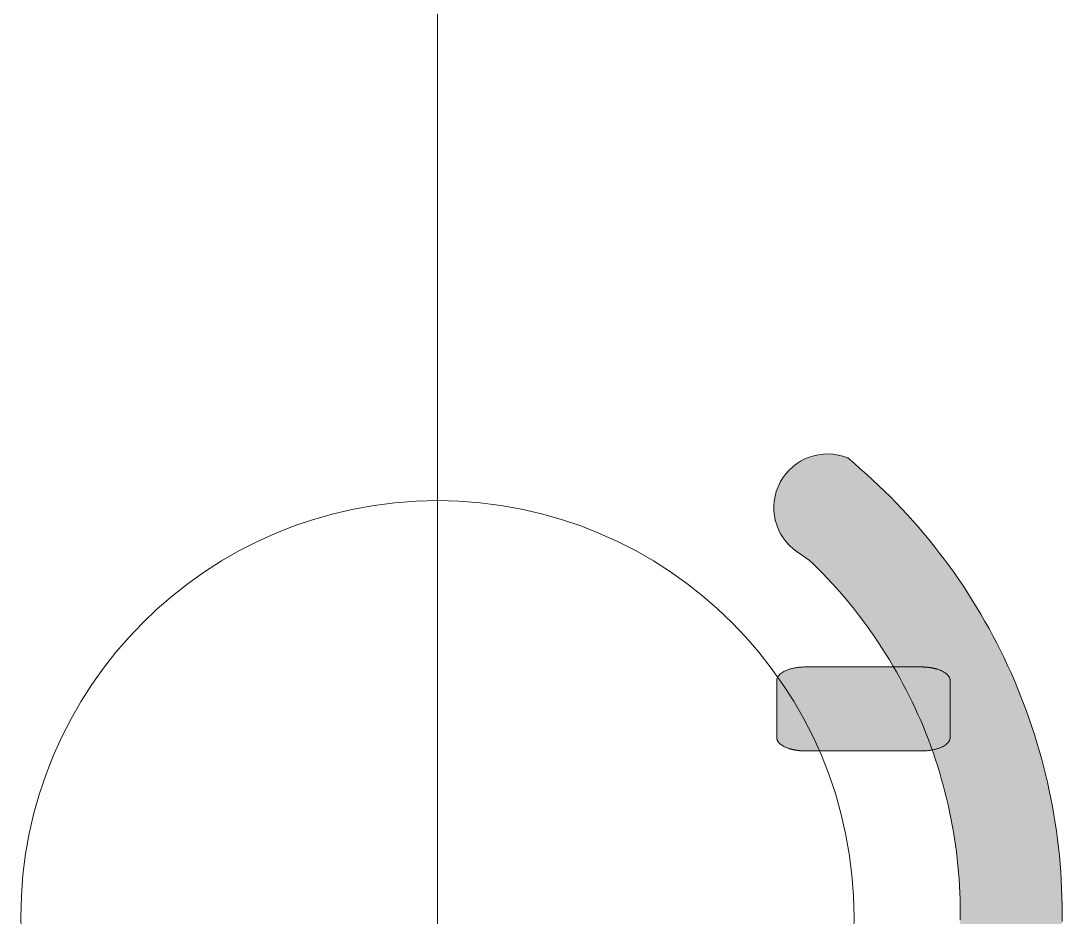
# Model space of a CAD drawing. Header units: metres. Extents: x 512 to 829, y -209 to 245.
# Drawn here: x 726.929 to 727.44, y -78.674 to -78.235 of the extents above; entities that cross this region are included whole.
import ezdxf

# ---------------------------------------------------------------- set-up
doc = ezdxf.new("R2010")
doc.units = ezdxf.units.M
doc.header["$LTSCALE"] = 0.508
doc.layers.add('None', color=7, linetype='Continuous', lineweight=5)

msp = doc.modelspace()

# ---------------------------------------------------------------- hatches: boundary and pattern name
at = {"layer": 'None', "linetype": 'Continuous', "lineweight": 0}
h = msp.add_hatch(color=253, dxfattribs=at)
edge = h.paths.add_edge_path()
edge.add_arc((727.3245898182173, -78.47331993848252), 0.0263100125701542, 151.7176080550718, 235.6582726372454, ccw=False)
edge.add_arc((727.3245866397265, -78.47332192253191), 0.02630815379662728, 67.76075311907022, 151.710522949969, ccw=False)
edge.add_line((727.3345436158066, -78.44897079147972), (727.3376486158066, -78.45157179147974))
edge.add_line((727.3376486158066, -78.45157179147964), (727.3407176158066, -78.45421579147964))
edge.add_line((727.3407176158066, -78.45421579147967), (727.3437466158066, -78.45690079147967))
edge.add_line((727.3437466158067, -78.45690079147971), (727.3467326158067, -78.4596227914797))
edge.add_line((727.3467326158067, -78.45962279147966), (727.3496896158067, -78.46239279147966))
edge.add_line((727.3496896158067, -78.46239279147972), (727.3526066158067, -78.46520579147972))
edge.add_line((727.3526066158066, -78.46520579147966), (727.3554786158066, -78.46805279147966))
edge.add_line((727.3554786158066, -78.46805279147964), (727.3583156158066, -78.47094479147962))
edge.add_line((727.3583156158066, -78.47094479147972), (727.3611086158066, -78.47387379147972))
edge.add_line((727.3611086158066, -78.47387379147972), (727.3638566158066, -78.47683579147971))
edge.add_line((727.3638566158066, -78.47683579147963), (727.3665706158066, -78.47984479147962))
edge.add_line((727.3665706158067, -78.47984479147965), (727.3692426158067, -78.48289279147966))
edge.add_line((727.3692426158067, -78.48289279147969), (727.3718656158067, -78.48596879147968))
edge.add_line((727.3718656158067, -78.48596879147965), (727.3744476158066, -78.48908579147965))
edge.add_line((727.3744476158067, -78.48908579147962), (727.3769886158067, -78.49224079147962))
edge.add_line((727.3769886158067, -78.49224079147973), (727.3794856158066, -78.49543279147973))
edge.add_line((727.3794856158066, -78.49543279147963), (727.3819306158066, -78.49864979147964))
edge.add_line((727.3819306158067, -78.49864979147969), (727.3843366158067, -78.50190679147968))
edge.add_line((727.3843366158067, -78.50190679147966), (727.3866976158066, -78.50520079147967))
edge.add_line((727.3866976158067, -78.50520079147964), (727.3890126158067, -78.50852579147963))
edge.add_line((727.3890126158067, -78.50852579147966), (727.3912776158066, -78.51188179147965))
edge.add_line((727.3912776158066, -78.51188179147971), (727.3934946158066, -78.51526479147971))
edge.add_line((727.3934946158066, -78.5152647914797), (727.3956656158066, -78.5186807914797))
edge.add_line((727.3956656158067, -78.51868079147971), (727.3977866158067, -78.5221217914797))
edge.add_line((727.3977866158067, -78.52212179147966), (727.3998656158067, -78.52560479147968))
edge.add_line((727.3998656158067, -78.52560479147962), (727.4018896158067, -78.52910679147962))
edge.add_line((727.4018896158067, -78.52910679147965), (727.4038686158067, -78.53264079147965))
edge.add_line((727.4038686158067, -78.53264079147971), (727.4057976158067, -78.53620679147971))
edge.add_line((727.4057976158067, -78.53620679147969), (727.4076716158067, -78.53978679147968))
edge.add_line((727.4076716158066, -78.53978679147963), (727.4094966158067, -78.54339479147961))
edge.add_line((727.4094966158067, -78.54339479147973), (727.4112756158066, -78.54703679147974))
edge.add_line((727.4112756158066, -78.54703679147963), (727.4130016158066, -78.55070179147961))
edge.add_line((727.4130016158067, -78.5507017914797), (727.4146756158067, -78.5543857914797))
edge.add_line((727.4146756158067, -78.55438579147972), (727.4162956158067, -78.55809179147971))
edge.add_line((727.4162956158067, -78.55809179147968), (727.4178656158067, -78.56181979147968))
edge.add_line((727.4178656158067, -78.5618197914797), (727.4193876158067, -78.5655817914797))
edge.add_line((727.4193876158067, -78.56558179147964), (727.4208526158067, -78.56935679147963))
edge.add_line((727.4208526158067, -78.56935679147966), (727.4222636158066, -78.57314579147967))
edge.add_line((727.4222636158066, -78.57314579147965), (727.4236246158066, -78.57696279147964))
edge.add_line((727.4236246158067, -78.57696279147967), (727.4249316158067, -78.58079679147967))
edge.add_line((727.4249316158067, -78.58079679147966), (727.4261806158067, -78.58463979147967))
edge.add_line((727.4261806158066, -78.58463979147973), (727.4273816158067, -78.58851079147973))
edge.add_line((727.4273816158067, -78.58851079147973), (727.4285246158066, -78.59239479147973))
edge.add_line((727.4285246158066, -78.5923947914797), (727.4296146158066, -78.5962907914797))
edge.add_line((727.4296146158067, -78.59629079147965), (727.4306506158067, -78.60020979147964))
edge.add_line((727.4306506158067, -78.60020979147964), (727.4316296158067, -78.60413079147965))
edge.add_line((727.4316296158066, -78.60413079147963), (727.4325546158067, -78.60806979147964))
edge.add_line((727.4325546158067, -78.60806979147969), (727.4334266158066, -78.6120287914797))
edge.add_line((727.4334266158066, -78.6120287914797), (727.4342396158066, -78.61598779147971))
edge.add_line((727.4342396158066, -78.61598779147971), (727.4349996158066, -78.6199637914797))
edge.add_line((727.4349996158066, -78.61996379147968), (727.4357046158067, -78.62395779147968))
edge.add_line((727.4357046158067, -78.62395779147971), (727.4363516158066, -78.62794979147971))
edge.add_line((727.4363516158066, -78.62794979147964), (727.4369446158066, -78.63195679147964))
edge.add_line((727.4369446158066, -78.63195679147964), (727.4374796158066, -78.63596679147965))
edge.add_line((727.4374796158066, -78.63596679147963), (727.4379606158067, -78.63999079147962))
edge.add_line((727.4379606158067, -78.6399907914797), (727.4383836158066, -78.6440197914797))
edge.add_line((727.4383836158066, -78.64401979147965), (727.4387516158066, -78.64804879147965))
edge.add_line((727.4387516158067, -78.64804879147971), (727.4390616158067, -78.65208179147972))
edge.add_line((727.4390616158066, -78.65208179147965), (727.4393166158067, -78.65612679147964))
edge.add_line((727.4393166158067, -78.65612679147966), (727.4395136158066, -78.66017379147968))
edge.add_line((727.4395136158066, -78.66017379147968), (727.4396546158066, -78.66420779147968))
edge.add_line((727.4396546158067, -78.66420779147973), (727.4397406158067, -78.66825779147973))
edge.add_line((727.4397406158067, -78.66825779147973), (727.4397686158068, -78.67230879147972))
edge.add_line((727.4397686158067, -78.67230879147962), (727.4397406158066, -78.67635979147963))
edge.add_line((727.4397406158067, -78.67635979147963), (727.4396546158067, -78.68040879147964))
edge.add_line((727.4396546158067, -78.68040879147964), (727.4395136158067, -78.68444379147964))
edge.add_line((727.4395136158066, -78.68444379147968), (727.4393166158067, -78.68849079147967))
edge.add_line((727.4393166158067, -78.6884907914797), (727.4390616158066, -78.69253379147969))
edge.add_line((727.4390616158066, -78.69253379147972), (727.4387516158066, -78.69656879147972))
edge.add_line((727.4387516158067, -78.69656879147965), (727.4383836158067, -78.70059779147965))
edge.add_line((727.4383836158066, -78.70059779147971), (727.4379606158067, -78.7046237914797))
edge.add_line((727.4379606158067, -78.70462379147966), (727.4374806158066, -78.70864979147967))
edge.add_line((727.4374806158066, -78.70864979147973), (727.4369436158066, -78.71266379147973))
edge.add_line((727.4369436158066, -78.71266379147971), (727.4363526158066, -78.71665879147972))
edge.add_line((727.4363526158066, -78.71665879147963), (727.4357056158067, -78.72065579147963))
edge.add_line((727.4357056158067, -78.72065579147966), (727.4349996158066, -78.72465279147966))
edge.add_line((727.4349996158066, -78.72465279147968), (727.4342396158066, -78.72862979147968))
edge.add_line((727.4342396158066, -78.72862979147965), (727.4334256158066, -78.73258979147965))
edge.add_line((727.4334256158066, -78.73258979147965), (727.4325566158067, -78.73653879147965))
edge.add_line((727.4325566158067, -78.73653879147969), (727.4316306158066, -78.7404867914797))
edge.add_line((727.4316306158066, -78.74048679147973), (727.4306486158066, -78.74441579147971))
edge.add_line((727.4306486158067, -78.7444157914797), (727.4296146158067, -78.7483257914797))
edge.add_line((727.4296146158067, -78.74832579147972), (727.4285246158067, -78.75222179147971))
edge.add_line((727.4285246158066, -78.75222179147966), (727.4273816158067, -78.75610579147965))
edge.add_line((727.4273816158067, -78.75610579147963), (727.4261806158066, -78.75997679147963))
edge.add_line((727.4261806158066, -78.75997679147963), (727.4249316158066, -78.76381979147962))
edge.add_line((727.4249316158067, -78.7638197914797), (727.4236246158067, -78.7676537914797))
edge.add_line((727.4236246158067, -78.76765379147969), (727.4222656158067, -78.7714667914797))
edge.add_line((727.4222656158066, -78.77146679147972), (727.4208536158067, -78.77525979147971))
edge.add_line((727.4208536158067, -78.7752597914797), (727.4193856158066, -78.7790397914797))
edge.add_line((727.4193856158066, -78.7790397914797), (727.4178686158066, -78.78278879147972))
edge.add_line((727.4178686158067, -78.78278879147967), (727.4163006158067, -78.78651479147968))
edge.add_line((727.4163006158067, -78.7865147914797), (727.4146776158067, -78.79022679147971))
edge.add_line((727.4146776158067, -78.79022679147965), (727.4130036158067, -78.79391079147966))
edge.add_line((727.4130036158067, -78.79391079147968), (727.4112776158067, -78.79757579147966))
edge.add_line((727.4112776158066, -78.79757579147963), (727.4094976158066, -78.80121879147963))
edge.add_line((727.4094976158067, -78.80121879147964), (727.4076756158067, -78.80482279147965))
edge.add_line((727.4076756158066, -78.80482279147964), (727.4057956158066, -78.80841479147963))
edge.add_line((727.4057956158067, -78.80841479147966), (727.4038636158067, -78.81198279147968))
edge.add_line((727.4038636158067, -78.81198279147964), (727.4018896158067, -78.81550879147963))
edge.add_line((727.4018896158067, -78.81550879147972), (727.3998686158067, -78.81900479147971))
edge.add_line((727.3998686158067, -78.81900479147964), (727.3977906158067, -78.82248779147963))
edge.add_line((727.3977906158067, -78.82248779147972), (727.3956666158067, -78.82593479147971))
edge.add_line((727.3956666158067, -78.82593479147965), (727.3934956158067, -78.82935079147967))
edge.add_line((727.3934956158066, -78.82935079147967), (727.3912756158066, -78.83273879147967))
edge.add_line((727.3912756158066, -78.83273879147964), (727.3890096158067, -78.83609379147966))
edge.add_line((727.3890096158067, -78.8360937914797), (727.3866986158067, -78.83941279147969))
edge.add_line((727.3866986158067, -78.83941279147973), (727.3843416158068, -78.84270179147974))
edge.add_line((727.3843416158066, -78.84270179147973), (727.3819366158067, -78.84595879147972))
edge.add_line((727.3819366158067, -78.84595879147969), (727.3794886158067, -78.84917979147968))
edge.add_line((727.3794886158066, -78.84917979147974), (727.3769886158066, -78.85237579147974))
edge.add_line((727.3769886158067, -78.85237579147963), (727.3744516158067, -78.85552479147964))
edge.add_line((727.3744516158067, -78.85552479147964), (727.3718726158068, -78.85863879147965))
edge.add_line((727.3718726158066, -78.85863879147973), (727.3692426158067, -78.86172379147973))
edge.add_line((727.3692426158067, -78.86172379147968), (727.3665746158067, -78.86476679147968))
edge.add_line((727.3665746158067, -78.86476679147972), (727.3638636158067, -78.86777179147971))
edge.add_line((727.3638636158066, -78.86777179147964), (727.3611106158066, -78.87073979147965))
edge.add_line((727.3611106158066, -78.87073979147965), (727.3583166158066, -78.87366979147964))
edge.add_line((727.3583166158066, -78.87366979147964), (727.3554796158066, -78.87656179147965))
edge.add_line((727.3554796158066, -78.87656179147973), (727.3526076158066, -78.87940879147973))
edge.add_line((727.3526076158066, -78.8794087914797), (727.3496906158066, -78.88222179147971))
edge.add_line((727.3496906158067, -78.88222179147965), (727.3467336158067, -78.88499179147965))
edge.add_line((727.3467336158067, -78.8849917914797), (727.3437516158067, -78.8877107914797))
edge.add_line((727.3437516158067, -78.88771079147966), (727.3407196158067, -78.89039879147967))
edge.add_line((727.3407196158066, -78.8903987914797), (727.3376476158066, -78.8930447914797))
edge.add_line((727.3376476158066, -78.89304479147972), (727.3345496158066, -78.89563979147972))
edge.add_arc((727.3245922515816, -78.87128974235281), 0.02630729926823622, -151.71219724950163, -67.75907881953901, ccw=False)
edge.add_arc((727.3245924662817, -78.87128982811043), 0.02630744768849761, 124.3367026231833, 208.2874166844871, ccw=False)
edge.add_line((727.3097536158067, -78.84956679147967), (727.3157246158067, -78.84618479147966))
edge.add_line((727.3157246158066, -78.84618479147969), (727.3150106158066, -78.84619679147968))
edge.add_line((727.3150106158066, -78.84619679147966), (727.3152436158066, -78.84597879147967))
edge.add_line((727.3152436158067, -78.84597879147964), (727.3176516158067, -78.84365679147965))
edge.add_line((727.3176516158067, -78.8436567914797), (727.3200306158067, -78.8412977914797))
edge.add_line((727.3200306158067, -78.84129779147975), (727.3223756158067, -78.83890779147976))
edge.add_line((727.3223756158067, -78.83890779147964), (727.3246876158066, -78.83648379147965))
edge.add_line((727.3246876158066, -78.83648379147974), (727.3269706158067, -78.83402279147973))
edge.add_line((727.3269706158067, -78.8340227914797), (727.3292126158067, -78.83153779147969))
edge.add_line((727.3292126158067, -78.83153779147972), (727.3314176158067, -78.82902179147973))
edge.add_line((727.3314176158067, -78.8290217914797), (727.3335916158067, -78.8264717914797))
edge.add_line((727.3335916158067, -78.82647179147966), (727.3357276158066, -78.82389279147966))
edge.add_line((727.3357276158067, -78.8238927914797), (727.3378276158068, -78.8212867914797))
edge.add_line((727.3378276158066, -78.82128679147968), (727.3398916158067, -78.81864779147966))
edge.add_line((727.3398916158067, -78.81864779147963), (727.3419196158067, -78.81597979147965))
edge.add_line((727.3419196158067, -78.81597979147966), (727.3439076158066, -78.81328779147965))
edge.add_line((727.3439076158066, -78.81328779147964), (727.3458596158066, -78.81056379147964))
edge.add_line((727.3458596158067, -78.8105637914797), (727.3477736158068, -78.8078137914797))
edge.add_line((727.3477736158067, -78.8078137914797), (727.3496456158067, -78.80504279147969))
edge.add_line((727.3496456158067, -78.80504279147965), (727.3514836158067, -78.80223779147966))
edge.add_line((727.3514836158066, -78.80223779147968), (727.3532816158066, -78.79940879147969))
edge.add_line((727.3532816158066, -78.79940879147966), (727.3550356158066, -78.79656279147967))
edge.add_line((727.3550356158066, -78.79656279147969), (727.3567536158066, -78.79368279147968))
edge.add_line((727.3567536158066, -78.79368279147968), (727.3584296158066, -78.79078279147969))
edge.add_line((727.3584296158067, -78.79078279147973), (727.3600636158067, -78.78786479147972))
edge.add_line((727.3600636158067, -78.7878647914797), (727.3616596158066, -78.7849167914797))
edge.add_line((727.3616596158067, -78.78491679147965), (727.3632126158068, -78.78194979147963))
edge.add_line((727.3632126158067, -78.78194979147963), (727.3647226158066, -78.77896379147963))
edge.add_line((727.3647226158066, -78.77896379147967), (727.3661956158066, -78.77594779147968))
edge.add_line((727.3661956158066, -78.77594779147967), (727.3676236158067, -78.77291579147966))
edge.add_line((727.3676236158067, -78.7729157914797), (727.3690086158067, -78.76986779147971))
edge.add_line((727.3690086158067, -78.76986779147967), (727.3703496158067, -78.76680179147968))
edge.add_line((727.3703496158066, -78.76680179147968), (727.3716486158066, -78.76371379147966))
edge.add_line((727.3716486158066, -78.76371379147963), (727.3729046158066, -78.76061079147965))
edge.add_line((727.3729046158066, -78.76061079147973), (727.3741176158067, -78.75748679147974))
edge.add_line((727.3741176158067, -78.75748679147966), (727.3752846158067, -78.75435079147967))
edge.add_line((727.3752846158067, -78.75435079147974), (727.3764106158067, -78.75119279147972))
edge.add_line((727.3764106158067, -78.75119279147964), (727.3774906158067, -78.74802479147965))
edge.add_line((727.3774906158067, -78.74802479147968), (727.3785256158067, -78.74484079147967))
edge.add_line((727.3785256158067, -78.74484079147965), (727.3795186158067, -78.74163879147966))
edge.add_line((727.3795186158067, -78.74163879147966), (727.3804636158067, -78.73842779147965))
edge.add_line((727.3804636158067, -78.7384277914797), (727.3813676158067, -78.73519779147969))
edge.add_line((727.3813676158067, -78.73519779147966), (727.3822236158067, -78.73196179147966))
edge.add_line((727.3822236158067, -78.73196179147965), (727.3830346158067, -78.72871579147964))
edge.add_line((727.3830346158067, -78.72871579147966), (727.3837986158067, -78.72545679147967))
edge.add_line((727.3837986158067, -78.7254567914797), (727.3845196158067, -78.7221827914797))
edge.add_line((727.3845196158067, -78.72218279147967), (727.3851936158067, -78.71890279147968))
edge.add_line((727.3851936158067, -78.71890279147965), (727.3858226158067, -78.71561179147966))
edge.add_line((727.3858226158067, -78.71561179147966), (727.3864056158067, -78.71231179147964))
edge.add_line((727.3864056158067, -78.71231179147969), (727.3869406158067, -78.70900479147971))
edge.add_line((727.3869406158067, -78.70900479147974), (727.3874316158067, -78.70568979147974))
edge.add_line((727.3874316158067, -78.7056897914797), (727.3878746158067, -78.7023747914797))
edge.add_line((727.3878746158067, -78.70237479147966), (727.3882706158067, -78.69905179147966))
edge.add_line((727.3882706158067, -78.69905179147975), (727.3886216158068, -78.69571079147974))
edge.add_line((727.3886216158066, -78.69571079147966), (727.3889266158067, -78.69237979147967))
edge.add_line((727.3889266158067, -78.69237979147965), (727.3891826158067, -78.68904479147965))
edge.add_line((727.3891826158067, -78.68904479147966), (727.3893936158067, -78.68570179147966))
edge.add_line((727.3893936158066, -78.68570179147969), (727.3895556158067, -78.68235479147968))
edge.add_line((727.3895556158067, -78.68235479147972), (727.3896736158067, -78.67900479147974))
edge.add_line((727.3896736158067, -78.67900479147966), (727.3897446158068, -78.67565579147966))
edge.add_line((727.3897446158066, -78.6756557914797), (727.3897676158067, -78.6723087914797))
edge.add_line((727.3897676158067, -78.67230879147962), (727.3897446158066, -78.66896179147963))
edge.add_line((727.3897446158066, -78.66896179147966), (727.3896736158066, -78.66561179147968))
edge.add_line((727.3896736158067, -78.6656117914797), (727.3895556158067, -78.66226279147969))
edge.add_line((727.3895556158067, -78.66226279147963), (727.3893936158066, -78.65891579147964))
edge.add_line((727.3893936158066, -78.65891579147967), (727.3891826158066, -78.65557079147968))
edge.add_line((727.3891826158067, -78.6555707914797), (727.3889266158067, -78.6522387914797))
edge.add_line((727.3889266158067, -78.6522387914797), (727.3886216158066, -78.64890479147971))
edge.add_line((727.3886216158066, -78.64890479147971), (727.3882716158066, -78.64556879147972))
edge.add_line((727.3882716158066, -78.64556879147972), (727.3878736158066, -78.64224079147971))
edge.add_line((727.3878736158067, -78.64224079147971), (727.3874306158067, -78.6389227914797))
edge.add_line((727.3874306158067, -78.63892279147967), (727.3869406158067, -78.63560979147968))
edge.add_line((727.3869406158067, -78.63560979147974), (727.3864046158067, -78.63230379147974))
edge.add_line((727.3864046158067, -78.63230379147967), (727.3858226158067, -78.62900379147968))
edge.add_line((727.3858226158067, -78.6290037914797), (727.3851926158067, -78.62571079147969))
edge.add_line((727.3851926158067, -78.62571079147972), (727.3845206158067, -78.62243579147972))
edge.add_line((727.3845206158067, -78.62243579147969), (727.3837996158067, -78.61916279147968))
edge.add_line((727.3837996158067, -78.61916279147965), (727.3830336158067, -78.61590279147964))
edge.add_line((727.3830336158067, -78.6159027914797), (727.3822236158067, -78.61265579147971))
edge.add_line((727.3822236158067, -78.61265579147971), (727.3813666158067, -78.6094167914797))
edge.add_line((727.3813666158067, -78.6094167914797), (727.3804636158067, -78.6061887914797))
edge.add_line((727.3804636158067, -78.60618879147967), (727.3795186158067, -78.60297779147967))
edge.add_line((727.3795186158067, -78.6029777914797), (727.3785256158067, -78.5997757914797))
edge.add_line((727.3785256158067, -78.59977579147971), (727.3774906158067, -78.59659179147972))
edge.add_line((727.3774906158067, -78.59659179147968), (727.3764116158067, -78.59342679147967))
edge.add_line((727.3764116158067, -78.59342679147971), (727.3752856158067, -78.59026779147972))
edge.add_line((727.3752856158067, -78.59026779147973), (727.3741156158067, -78.58712679147973))
edge.add_line((727.3741156158067, -78.5871267914797), (727.3729036158066, -78.58400379147972))
edge.add_line((727.3729036158066, -78.58400379147963), (727.3716476158066, -78.58089979147962))
edge.add_line((727.3716476158066, -78.58089979147962), (727.3703466158066, -78.57780879147963))
edge.add_line((727.3703466158066, -78.5778087914797), (727.3690056158066, -78.57474279147971))
edge.add_line((727.3690056158067, -78.57474279147971), (727.3676216158067, -78.5716967914797))
edge.add_line((727.3676216158067, -78.57169679147967), (727.3661926158067, -78.56866179147966))
edge.add_line((727.3661926158067, -78.56866179147971), (727.3647226158066, -78.5656527914797))
edge.add_line((727.3647226158066, -78.56565279147969), (727.3632116158066, -78.5626657914797))
edge.add_line((727.3632116158067, -78.56266579147973), (727.3616576158066, -78.55969679147974))
edge.add_line((727.3616576158066, -78.55969679147972), (727.3600646158067, -78.55675179147971))
edge.add_line((727.3600646158067, -78.55675179147966), (727.3584296158067, -78.55383279147966))
edge.add_line((727.3584296158067, -78.55383279147964), (727.3567516158067, -78.55092879147963))
edge.add_line((727.3567516158066, -78.55092879147969), (727.3550356158066, -78.5480547914797))
edge.add_line((727.3550356158066, -78.54805479147967), (727.3532826158066, -78.54520979147966))
edge.add_line((727.3532826158066, -78.54520979147969), (727.3514836158066, -78.5423787914797))
edge.add_line((727.3514836158066, -78.54237879147968), (727.3496436158066, -78.53957179147967))
edge.add_line((727.3496436158067, -78.53957179147972), (727.3477716158067, -78.53679779147971))
edge.add_line((727.3477716158067, -78.53679779147967), (727.3458596158067, -78.53405079147967))
edge.add_line((727.3458596158067, -78.53405079147967), (727.3439066158068, -78.53132679147967))
edge.add_line((727.3439066158066, -78.53132679147973), (727.3419166158067, -78.52863279147974))
edge.add_line((727.3419166158067, -78.52863279147971), (727.3398886158067, -78.52596479147971))
edge.add_line((727.3398886158067, -78.52596479147962), (727.3378256158067, -78.52332679147962))
edge.add_line((727.3378256158067, -78.52332679147969), (727.3357226158066, -78.52071679147969))
edge.add_line((727.3357226158066, -78.52071679147969), (727.3335886158067, -78.5181397914797))
edge.add_line((727.3335886158067, -78.51813979147971), (727.3314186158067, -78.51559579147971))
edge.add_line((727.3314186158067, -78.51559579147965), (727.3292056158067, -78.51307079147966))
edge.add_line((727.3292056158067, -78.51307079147966), (727.3269636158067, -78.51058479147966))
edge.add_line((727.3269636158067, -78.51058479147969), (727.3246866158066, -78.50813079147969))
edge.add_line((727.3246866158066, -78.50813079147963), (727.3223746158067, -78.50570679147964))
edge.add_line((727.3223746158067, -78.50570679147972), (727.3200296158067, -78.50331679147973))
edge.add_line((727.3200296158067, -78.50331679147973), (727.3176506158067, -78.50095779147973))
edge.add_line((727.3176506158067, -78.50095779147966), (727.3156956158067, -78.49907279147965))
edge.add_line((727.3156956158067, -78.49907279147965), (727.3097476158067, -78.49504379147965))
edge.add_line((727.3097476158067, -78.4950437914797), (727.3097476158067, -78.4950437914797))
for color, points in [(9, [(727.3353446158067, -78.45964079147961), (727.3368328970566, -78.46150114304214), (727.3382977408066, -78.46333219772964), (727.3397391470567, -78.46513395554211), (727.3411571158067, -78.46690641647967), (727.3425516470567, -78.4686495805422), (727.3439227408066, -78.47036344772971), (727.3452703970567, -78.47204801804219), (727.3465946158067, -78.47370329147964), (727.3478953970566, -78.47532926804217), (727.3491727408067, -78.47692594772968), (727.3504266470567, -78.47849333054216), (727.3516571158067, -78.48003141647962), (727.3528641470566, -78.48154020554216), (727.3540477408067, -78.48301969772967), (727.3552078970566, -78.48446989304216), (727.3563446158066, -78.48589079147962), (727.3574578970566, -78.48728239304216), (727.3585477408067, -78.48864469772968), (727.3596141470566, -78.48997770554217), (727.3606571158067, -78.49128141647964), (727.3616766470567, -78.49255583054219), (727.3626727408067, -78.49380094772971), (727.3636453970566, -78.4950167680422), (727.3645946158067, -78.49620329147967), (727.3655203970567, -78.49736051804211), (727.3664227408067, -78.49848844772964), (727.3673016470567, -78.49958708054214), (727.3681571158066, -78.50065641647961), (727.3689891470567, -78.50169645554217), (727.3697977408067, -78.5027071977297), (727.3705828970567, -78.50368864304221), (727.3713446158067, -78.50464079147969), (727.3720828970567, -78.50556364304214), (727.3727977408066, -78.50645719772967), (727.3734891470567, -78.50732145554218), (727.3741571158066, -78.50815641647966), (727.3748016470566, -78.50896208054212), (727.3754227408067, -78.50973844772966), (727.3760203970567, -78.51048551804217), (727.3765946158067, -78.51120329147966), (727.3771453970567, -78.51189176804212), (727.3776727408067, -78.51255094772966), (727.3781766470566, -78.51318083054218), (727.3786571158066, -78.51378141647967), (727.3791141470567, -78.51435270554214), (727.3795477408066, -78.51489469772969), (727.3799578970567, -78.51540739304221), (727.3803446158066, -78.5158907914797), (727.3807078970567, -78.51634489304217), (727.3810477408067, -78.51676969772961), (727.3813641470566, -78.51716520554214), (727.3816571158067, -78.51753141647964), (727.3819266470566, -78.51786833054211), (727.3821727408067, -78.51817594772967), (727.3823953970567, -78.5184542680422), (727.3825946158066, -78.51870329147971), (727.3827703970567, -78.51892301804219), (727.3829227408066, -78.51911344772964), (727.3830516470566, -78.51927458054217), (727.3831571158066, -78.51940641647968), (727.3832391470567, -78.51950895554216), (727.3832977408067, -78.51958219772962), (727.3833328970567, -78.51962614304216), (727.3833446158067, -78.51964079147967), (727.3833494986192, -78.51965275437033), (727.3833641470567, -78.51968864304217), (727.3833885611192, -78.51974845749533), (727.3834227408066, -78.51983219772967), (727.3834666861192, -78.51993986374532), (727.3835203970567, -78.52007145554217), (727.3835838736192, -78.52022697312032), (727.3836571158067, -78.52040641647966), (727.3837401236192, -78.52060978562031), (727.3838328970567, -78.52083708054215), (727.3839354361191, -78.5210883012453), (727.3840477408066, -78.52136344772964), (727.3841698111191, -78.52166251999529), (727.3843016470566, -78.52198551804213), (727.3844432486192, -78.52233244187028), (727.3845946158067, -78.52270329147962), (727.3847557486192, -78.52309806687026), (727.3849266470567, -78.52351676804221), (727.3851073111192, -78.52395939499525), (727.3852977408067, -78.5244259477297), (727.3854979361191, -78.52491642624534), (727.3857078970567, -78.52543083054218), (727.3859276236192, -78.52596916062032), (727.3861571158067, -78.52653141647966), (727.3863963736192, -78.5271175981203), (727.3866453970567, -78.52772770554213), (727.3869041861192, -78.52836173874528), (727.3871727408067, -78.52901969772972), (727.3874510611191, -78.52970158249525), (727.3877391470567, -78.5304073930422), (727.3880369986192, -78.53113712937034), (727.3883446158067, -78.53189079147967), (727.3886619986192, -78.5326683793703), (727.3889891470567, -78.53346989304214), (727.3893260611192, -78.53429533249528), (727.3896727408066, -78.53514469772972), (727.3900291861191, -78.53601798874524), (727.3903953970566, -78.53691520554219), (727.3907713736191, -78.53783634812032), (727.3911571158067, -78.53878141647965), (727.3915526236192, -78.53975041062029), (727.3919578970567, -78.54074333054223), (727.3923729361192, -78.54176017624525), (727.3927977408067, -78.54280094772969), (727.3932323111192, -78.54386564499532), (727.3936766470566, -78.54495426804215), (727.3941307486192, -78.54606681687028), (727.3945946158067, -78.54720329147972), (727.3950682486192, -78.54836369187035), (727.3955516470567, -78.54954801804217), (727.3960448111192, -78.5507562699953), (727.3965477408067, -78.55198844772963), (727.3970604361192, -78.55324455124526), (727.3975828970566, -78.55452458054219), (727.3981151236192, -78.55582853562032), (727.3986571158067, -78.55715641647964), (727.3992088736192, -78.55850822312027), (727.3997703970567, -78.5598839555422), (727.4003416861192, -78.56128361374533), (727.4009227408067, -78.56270719772965), (727.4015135611191, -78.56415470749528), (727.4021141470566, -78.56562614304221), (727.4027244986191, -78.56712150437033), (727.4033446158066, -78.56864079147965), (727.403966734459, -78.57016724643574), (727.404583090416, -78.57168411130385), (727.4051936836778, -78.5731913860842), (727.4057985142442, -78.57468907077657), (727.4063975821152, -78.57617716538107), (727.406990887291, -78.5776556698977), (727.4075784297715, -78.57912458432634), (727.4081602095566, -78.58058390866722), (727.4087362266465, -78.58203364292012), (727.4093064810411, -78.58347378708515), (727.4098709727402, -78.58490434116231), (727.4104297017442, -78.5863253051516), (727.4109826680527, -78.58773667905291), (727.4115298716661, -78.58913846286634), (727.412071312584, -78.59053065659202), (727.4126069908067, -78.59191326022972), (727.413136906334, -78.59328627377954), (727.4136610591661, -78.59464969724138), (727.4141794493028, -78.59600353061546), (727.4146920767441, -78.59734777390156), (727.4151989414903, -78.59868242709979), (727.415700043541, -78.60000749021015), (727.4161953828965, -78.60132296323263), (727.4166849595566, -78.60262884616714), (727.4171687735216, -78.60392513901388), (727.4176468247911, -78.60521184177264), (727.4181191133653, -78.60648895444353), (727.4185856392442, -78.60775647702656), (727.4190464024277, -78.6090144095217), (727.419501402916, -78.61026275192887), (727.419950640709, -78.61150150424828), (727.4203941158066, -78.6127306664797), (727.420831828209, -78.61395023862326), (727.421263777916, -78.61516022067894), (727.4216899649277, -78.61636061264664), (727.4221103892442, -78.61755141452659), (727.4225250508653, -78.61873262631855), (727.4229339497911, -78.61990424802264), (727.4233370860215, -78.62106627963885), (727.4237344595567, -78.6222187211672), (727.4241260703965, -78.62336157260756), (727.424511918541, -78.62449483396017), (727.4248920039903, -78.6256185052248), (727.4252663267441, -78.62673258640154), (727.4256348868028, -78.62783707749043), (727.4259976841661, -78.62893197849144), (727.426354718834, -78.63001728940446), (727.4267059908067, -78.63109301022973), (727.427051500084, -78.63215914096702), (727.427391246666, -78.63321568161643), (727.4277252305527, -78.63426263217798), (727.4280534517442, -78.63529999265154), (727.4283759102402, -78.63632776303734), (727.4286926060411, -78.63734594333516), (727.4290035391465, -78.63835453354511), (727.4293087095567, -78.63935353366719), (727.4296081172715, -78.6403429437014), (727.429901762291, -78.64132276364762), (727.4301896446152, -78.64229299350609), (727.4304717642442, -78.64325363327657), (727.4307481211778, -78.64420468295918), (727.431018715416, -78.64514614255393), (727.431283546959, -78.64607801206068), (727.4315426158066, -78.64700029147969), (727.4317923445665, -78.64790960727555), (727.4320291558457, -78.64880258591324), (727.4322530496446, -78.64967922739277), (727.4324640259629, -78.650539531714), (727.4326620848008, -78.65138349887718), (727.4328472261582, -78.65221112888207), (727.4330194500352, -78.65302242172868), (727.4331787564316, -78.65381737741723), (727.4333251453477, -78.65459599594749), (727.4334586167832, -78.65535827731958), (727.4335791707383, -78.65610422153338), (727.4336868072129, -78.65683382858901), (727.4337815262071, -78.65754709848648), (727.4338633277207, -78.65824403122576), (727.4339322117539, -78.65892462680688), (727.4339881783067, -78.65958888522971), (727.4340312273789, -78.66023680649437), (727.4340613589708, -78.66086839060074), (727.434078573082, -78.66148363754905), (727.4340828697129, -78.66208254733908), (727.4340742488633, -78.66266511997094), (727.4340527105333, -78.66323135544451), (727.4340182547227, -78.66378125375991), (727.4339708814317, -78.66431481491713), (727.4339105906602, -78.66483203891619), (727.4338373824082, -78.66533292575707), (727.4337512566758, -78.66581747543967), (727.4336522134629, -78.66628568796409), (727.4335402527696, -78.66673756333023), (727.4334153745957, -78.66717310153831), (727.4332775789414, -78.6675923025881), (727.4331268658067, -78.66799516647973), (727.4329632351914, -78.66838169321306), (727.4327866870957, -78.66875188278823), (727.4325972215196, -78.66910573520522), (727.4323948384629, -78.66944325046404), (727.4321795379258, -78.66976442856469), (727.4319513199082, -78.67006926950705), (727.4317101844102, -78.67035777329124), (727.4314561314317, -78.67062993991715), (727.4311891609727, -78.670885769385), (727.4309092730332, -78.67112526169456), (727.4306164676133, -78.67134841684594), (727.4303107447129, -78.67155523483905), (727.4299921043321, -78.67174571567398), (727.4296605464707, -78.67191985935074), (727.4293160711289, -78.67207766586932), (727.4289586783067, -78.67221913522962), (727.428588368004, -78.67234426743187), (727.4282051402207, -78.67245306247582), (727.4278089949571, -78.6725455203615), (727.4273999322129, -78.67262164108911), (727.4269779519883, -78.67268142465844), (727.4265430542832, -78.67272487106948), (727.4260952390977, -78.67275198032246), (727.4256345064317, -78.67276275241716), (727.4251608562852, -78.67275718735368), (727.4246742886583, -78.67273528513203), (727.4241748035508, -78.6726970457521), (727.4236624009629, -78.67264246921411), (727.4231370808945, -78.67257155551772), (727.4225988433458, -78.67248430466327), (727.4220476883164, -78.67238071665054), (727.4214836158067, -78.67226079147963), (727.4209175418321, -78.67212867185083), (727.4203603824083, -78.67198850046407), (727.4198121375352, -78.67184027731957), (727.4192728072129, -78.67168400241724), (727.4187423914415, -78.67151967575705), (727.4182208902207, -78.67134729733903), (727.4177083035509, -78.67116686716327), (727.4172046314317, -78.67097838522966), (727.4167098738633, -78.67078185153832), (727.4162240308457, -78.67057726608903), (727.415747102379, -78.670364628882), (727.415279088463, -78.67014393991712), (727.4148199890977, -78.66991519919452), (727.4143698042832, -78.66967840671407), (727.4139285340195, -78.66943356247577), (727.4134961783067, -78.66918066647963), (727.4130727371446, -78.66891971872576), (727.4126582105332, -78.66865071921404), (727.4122525984727, -78.66837366794448), (727.4118559009629, -78.66808856491718), (727.4114681180039, -78.66779541013204), (727.4110892495958, -78.66749420358906), (727.4107192957383, -78.66718494528823), (727.4103582564317, -78.66686763522966), (727.4100061316758, -78.66654227341326), (727.4096629214707, -78.666208859839), (727.4093286258164, -78.66586739450702), (727.409003244713, -78.66551787741719), (727.4086867781601, -78.66516030856951), (727.4083792261582, -78.6647946879641), (727.4080805887071, -78.66442101560074), (727.4077908658066, -78.66403929147964), (727.4075100574571, -78.66364951560081), (727.4072381636582, -78.66325168796402), (727.4069751844102, -78.6628458085695), (727.4067211197129, -78.66243187741713), (727.4064759695664, -78.66200989450704), (727.4062397339708, -78.6615798598391), (727.4060124129257, -78.6611417734133), (727.4057940064316, -78.66069563522967), (727.4055845144883, -78.6602414452883), (727.4053839370957, -78.6597792035891), (727.405192274254, -78.65930891013204), (727.4050095259629, -78.65883056491714), (727.4048356922227, -78.6583441679445), (727.4046707730332, -78.65784971921403), (727.4045147683945, -78.65734721872582), (727.4043676783067, -78.65683666647965), (727.4042295027696, -78.65631806247575), (727.4041002417832, -78.655791406714), (727.4039798953477, -78.65525669919452), (727.4038684634629, -78.6547139399172), (727.4037659461289, -78.65416312888203), (727.4036723433458, -78.65360426608902), (727.4035876551133, -78.65303735153827), (727.4035118814317, -78.65246238522968), (727.4034450223008, -78.65187936716325), (727.4033870777207, -78.65128829733908), (727.4033380476915, -78.65068917575707), (727.4032979322129, -78.65008200241721), (727.4032667312852, -78.6494667773195), (727.4032444449082, -78.64884350046407), (727.403231073082, -78.64821217185079), (727.4032266158067, -78.64757279147966), (727.3837996158067, -78.57564079147971), (727.3634416158067, -78.53239079147966), (727.3220186158067, -78.49096679147965), (727.3216319952012, -78.4905693002687), (727.3212642583848, -78.49016888913593), (727.3209154053575, -78.48976555808122), (727.3205854361191, -78.48935930710468), (727.3202743506699, -78.4889501362062), (727.3199821490098, -78.4885380453859), (727.3197088311387, -78.48812303464376), (727.3194543970567, -78.48770510397969), (727.3192188467638, -78.48728425339368), (727.3190021802598, -78.48686048288596), (727.3188043975449, -78.48643379245618), (727.3186254986192, -78.4860041821047), (727.3184654834824, -78.48557165183126), (727.3183243521348, -78.4851362016359), (727.3182021045762, -78.4846978315187), (727.3180987408067, -78.48425654147968), (727.3180142608262, -78.48381233151872), (727.3179486646347, -78.48336520163593), (727.3179019522324, -78.48291515183121), (727.3178741236192, -78.48246218210465), (727.3178651787949, -78.48200629245628), (727.3178751177597, -78.48154748288596), (727.3179039405137, -78.4810857533937), (727.3179516470567, -78.48062110397973), (727.3180182373887, -78.4801535346437), (727.3181037115098, -78.47968304538597), (727.3182080694199, -78.47920963620629), (727.3183313111192, -78.47873330710468), (727.3184734366074, -78.47825405808123), (727.3186344458848, -78.47777188913597), (727.3188143389511, -78.47728680026876), (727.3190131158067, -78.47679879147972), (727.3192307764511, -78.47630786276875), (727.3194673208848, -78.47581401413595), (727.3197227491074, -78.47531724558121), (727.3199970611191, -78.47481755710464), (727.32029025692, -78.47431494870625), (727.3206023365098, -78.47380942038592), (727.3209332998887, -78.47330097214376), (727.3212831470566, -78.47278960397966), (727.3216518780137, -78.47227531589374), (727.3220394927598, -78.47175810788588), (727.3224459912949, -78.47123797995619), (727.3228713736191, -78.47071493210467), (727.3233156397324, -78.47018896433121), (727.3237787896348, -78.46966007663593), (727.3242608233262, -78.46912826901871), (727.3247617408067, -78.46859354147966), (727.3252815420763, -78.46805589401879), (727.3258202271348, -78.46751532663598), (727.3263777959825, -78.46697183933122), (727.3269542486191, -78.46642543210464), (727.327549585045, -78.46587610495624), (727.3281638052598, -78.46532385788589), (727.3287969092637, -78.46476869089372), (727.3294488970566, -78.46421060397972), (727.3301197686387, -78.46364959714379), (727.3308095240097, -78.46308567038591), (727.3315181631699, -78.4625188237062), (727.3322456861192, -78.46194905710468), (727.3329920928575, -78.4613763705812), (727.3337573833848, -78.46080076413591), (727.3345415577012, -78.46022223776868)]), (8, [(727.3137546408287, -78.5926653215945), (727.3134110636295, -78.59266336391602), (727.3130676933881, -78.59265749205986), (727.3127247369383, -78.59264770956293), (727.3123824008642, -78.59263402231784), (727.312040891376, -78.5926164385694), (727.3117004141864, -78.59259496890922), (727.3113611743861, -78.59256962627), (727.3110233763206, -78.59254042591715), (727.3106872234665, -78.59250738543972), (727.3103529183101, -78.59247052474029), (727.3100206622241, -78.59242986602214), (727.3096906553471, -78.59238543377671), (727.3093630964631, -78.59233725476838), (727.3090381828813, -78.59228535801822), (727.3087161103173, -78.59222977478692), (727.3083970727756, -78.59217053855582), (727.3080812624327, -78.59210768500657), (727.3077688695207, -78.59204125199983), (727.3074600822135, -78.59197127955224), (727.3071550865131, -78.59189780981274), (727.3068540661376, -78.59182088703665), (727.3065572024101, -78.59174055755955), (727.3062646741504, -78.5916568697686), (727.3059766575665, -78.59156987407448), (727.3056933261489, -78.59147962288), (727.3054148505659, -78.59138617054907), (727.3051413985606, -78.59128957337407), (727.3048731348505, -78.5911898895414), (727.3046102210274, -78.5910871790968), (727.3043528154609, -78.59098150390935), (727.3041010732024, -78.59087292763365), (727.3038551458922, -78.59076151567217), (727.3036151816674, -78.59064733513526), (727.3033813250738, -78.59053045480096), (727.3031537169777, -78.5904109450737), (727.3029324944816, -78.59028887794159), (727.3027177908419, -78.59016432693329), (727.3025097353881, -78.5900373670737), (727.3023084534447, -78.58990807483872), (727.3021140662565, -78.58977652810916), (727.3019266909153, -78.58964280612372), (727.3017464402888, -78.5895069894317), (727.3015734229532, -78.58936915984395), (727.3014077431279, -78.58922940038383), (727.301249500612, -78.58908779523722), (727.3010987907251, -78.58894442970177), (727.300955704249, -78.58879939013548), (727.3008203273736, -78.58865276390486), (727.3006927416451, -78.58850463933197), (727.3005730239162, -78.58835510564154), (727.3004612463004, -78.58820425290708), (727.3003574761285, -78.58805217199665), (727.3002617759076, -78.5878989545181), (727.3001742032841, -78.58774469276386), (727.3000948110082, -78.58758947965555), (727.3000236469031, -78.58743340868762), (727.2999607538353, -78.58727657387146), (727.2999061696893, -78.58711906967847), (727.2998599273444, -78.58696099098324), (727.2998220546554, -78.5868024330066), (727.2997925744353, -78.58664349125786), (727.2997715044419, -78.58648426147761), (727.299758857367, -78.5863248395799), (727.2997546408287, -78.58616532159454), (727.2997546408287, -78.55798732159451), (727.299758857367, -78.55782780360914), (727.2997715044419, -78.55766838171132), (727.2997925744353, -78.55750915193107), (727.2998220546554, -78.55735021018234), (727.2998599273444, -78.55719165220569), (727.2999061696893, -78.55703357351058), (727.2999607538353, -78.55687606931758), (727.3000236469031, -78.55671923450143), (727.3000948110082, -78.5565631635335), (727.3001742032841, -78.55640795042507), (727.3002617759076, -78.55625368867095), (727.3003574761285, -78.5561004711924), (727.3004612463004, -78.55594839028186), (727.3005730239162, -78.55579753754739), (727.3006927416451, -78.55564800385707), (727.3008203273736, -78.55549987928407), (727.300955704249, -78.55535325305345), (727.3010987907251, -78.55520821348716), (727.301249500612, -78.55506484795171), (727.3014077431279, -78.5549232428051), (727.3015734229532, -78.55478348334498), (727.3017464402888, -78.55464565375723), (727.3019266909153, -78.55450983706521), (727.3021140662565, -78.55437611507989), (727.3023084534447, -78.55424456835033), (727.3025097353881, -78.55411527611534), (727.3027177908419, -78.55398831625575), (727.3029324944816, -78.55386376524746), (727.3031537169777, -78.55374169811535), (727.3033813250738, -78.55362218838798), (727.3036151816674, -78.55350530805367), (727.3038551458922, -78.55339112751676), (727.3041010732024, -78.55327971555528), (727.3043528154609, -78.5531711392797), (727.3046102210274, -78.55306546409224), (727.3048731348505, -78.55296275364765), (727.3051413985606, -78.55286306981498), (727.3054148505659, -78.55276647263986), (727.3056933261489, -78.55267302030904), (727.3059766575665, -78.55258276911457), (727.3062646741504, -78.55249577342033), (727.3065572024101, -78.5524120856295), (727.3068540661376, -78.55233175615228), (727.3071550865131, -78.5522548333762), (727.3074600822135, -78.55218136363669), (727.3077688695207, -78.55211139118921), (727.3080812624327, -78.55204495818248), (727.3083970727756, -78.55198210463323), (727.3087161103173, -78.55192286840202), (727.3090381828813, -78.55186728517083), (727.3093630964631, -78.55181538842066), (727.3096906553471, -78.55176720941222), (727.3100206622241, -78.55172277716679), (727.3103529183101, -78.55168211844875), (727.3106872234665, -78.55164525774921), (727.3110233763206, -78.5516122172719), (727.3113611743861, -78.55158301691893), (727.3117004141864, -78.5515576742797), (727.312040891376, -78.55153620461965), (727.3123824008642, -78.5515186208711), (727.3127247369383, -78.55150493362612), (727.3130676933881, -78.55149515112919), (727.3134110636295, -78.55148927927291), (727.3137546408287, -78.55148732159455), (727.3707486408288, -78.55148732159455), (727.371092218028, -78.55148927927291), (727.3714355882694, -78.55149515112919), (727.3717785447192, -78.55150493362612), (727.3721208807933, -78.5515186208711), (727.3724623902815, -78.55153620461965), (727.3728028674711, -78.5515576742797), (727.3731421072714, -78.55158301691893), (727.373479905337, -78.5516122172719), (727.373816058191, -78.55164525774921), (727.3741503633474, -78.55168211844875), (727.3744826194334, -78.55172277716679), (727.3748126263104, -78.55176720941222), (727.3751401851944, -78.55181538842066), (727.3754650987762, -78.55186728517083), (727.3757871713402, -78.55192286840202), (727.3761062088819, -78.55198210463323), (727.3764220192248, -78.55204495818248), (727.3767344121368, -78.55211139118921), (727.377043199444, -78.55218136363669), (727.3773481951444, -78.5522548333762), (727.37764921552, -78.55233175615228), (727.3779460792474, -78.5524120856295), (727.3782386075072, -78.55249577342033), (727.378526624091, -78.55258276911457), (727.3788099555086, -78.55267302030904), (727.3790884310916, -78.55276647263986), (727.3793618830969, -78.55286306981498), (727.379630146807, -78.55296275364765), (727.3798930606301, -78.55306546409224), (727.3801504661966, -78.5531711392797), (727.380402208455, -78.55327971555528), (727.3806481357653, -78.55339112751676), (727.3808880999901, -78.55350530805367), (727.3811219565837, -78.55362218838798), (727.3813495646798, -78.55374169811535), (727.3815707871759, -78.55386376524746), (727.3817854908156, -78.55398831625575), (727.3819935462695, -78.55411527611534), (727.3821948282128, -78.55424456835033), (727.382389215401, -78.55437611507989), (727.3825765907422, -78.55450983706521), (727.3827568413687, -78.55464565375723), (727.3829298587043, -78.55478348334498), (727.3830955385297, -78.5549232428051), (727.3832537810455, -78.55506484795171), (727.3834044909324, -78.55520821348716), (727.3835475774086, -78.55535325305345), (727.3836829542839, -78.55549987928407), (727.3838105400124, -78.55564800385707), (727.3839302577413, -78.55579753754739), (727.3840420353571, -78.55594839028186), (727.384145805529, -78.5561004711924), (727.3842415057499, -78.55625368867095), (727.3843290783735, -78.55640795042507), (727.3844084706493, -78.5565631635335), (727.3844796347544, -78.55671923450143), (727.3845425278222, -78.55687606931758), (727.3845971119682, -78.55703357351058), (727.3846433543131, -78.55719165220569), (727.3846812270021, -78.55735021018234), (727.3847107072222, -78.55750915193107), (727.3847317772156, -78.55766838171132), (727.3847444242905, -78.55782780360914), (727.3847486408288, -78.55798732159451), (727.3847486408288, -78.58616532159454), (727.3847444242905, -78.5863248395799), (727.3847317772156, -78.58648426147761), (727.3847107072222, -78.58664349125786), (727.3846812270021, -78.5868024330066), (727.3846433543131, -78.58696099098324), (727.3845971119682, -78.58711906967847), (727.3845425278222, -78.58727657387146), (727.3844796347544, -78.58743340868762), (727.3844084706493, -78.58758947965555), (727.3843290783735, -78.58774469276386), (727.3842415057499, -78.5878989545181), (727.384145805529, -78.58805217199665), (727.3840420353571, -78.58820425290708), (727.3839302577413, -78.58835510564154), (727.3838105400124, -78.58850463933197), (727.3836829542839, -78.58865276390486), (727.3835475774086, -78.58879939013548), (727.3834044909324, -78.58894442970177), (727.3832537810455, -78.58908779523722), (727.3830955385297, -78.58922940038383), (727.3829298587043, -78.58936915984395), (727.3827568413687, -78.5895069894317), (727.3825765907422, -78.58964280612372), (727.382389215401, -78.58977652810916), (727.3821948282128, -78.58990807483872), (727.3819935462695, -78.5900373670737), (727.3817854908156, -78.59016432693329), (727.3815707871759, -78.59028887794159), (727.3813495646798, -78.5904109450737), (727.3811219565837, -78.59053045480096), (727.3808880999901, -78.59064733513526), (727.3806481357653, -78.59076151567217), (727.380402208455, -78.59087292763365), (727.3801504661966, -78.59098150390935), (727.3798930606301, -78.5910871790968), (727.379630146807, -78.5911898895414), (727.3793618830969, -78.59128957337407), (727.3790884310916, -78.59138617054907), (727.3788099555086, -78.59147962288), (727.378526624091, -78.59156987407448), (727.3782386075072, -78.5916568697686), (727.3779460792474, -78.59174055755955), (727.37764921552, -78.59182088703665), (727.3773481951444, -78.59189780981274), (727.377043199444, -78.59197127955224), (727.3767344121368, -78.59204125199983), (727.3764220192248, -78.59210768500657), (727.3761062088819, -78.59217053855582), (727.3757871713402, -78.59222977478692), (727.3754650987762, -78.59228535801822), (727.3751401851944, -78.59233725476838), (727.3748126263104, -78.59238543377671), (727.3744826194334, -78.59242986602214), (727.3741503633474, -78.59247052474029), (727.373816058191, -78.59250738543972), (727.373479905337, -78.59254042591715), (727.3731421072714, -78.59256962627), (727.3728028674711, -78.59259496890922), (727.3724623902815, -78.5926164385694), (727.3721208807933, -78.59263402231784), (727.3717785447192, -78.59264770956293), (727.3714355882694, -78.59265749205986), (727.371092218028, -78.59266336391602), (727.3707486408288, -78.5926653215945)])]:
    msp.add_hatch(color=color, dxfattribs=at).paths.add_polyline_path(points)

# ---------------------------------------------------------------- linework, layer by layer
at = {"layer": 'None', "color": 7, "linetype": 'Continuous', "lineweight": 5}
msp.add_line((727.1332476158067, -77.62433079147968), (727.1332476158067, -79.02433079147966), dxfattribs=at)
at = {"layer": 'None', "color": 7, "linetype": 'Continuous', "lineweight": 9}
for p, q in [((727.3345436158066, -78.44897079147972), (727.3376486158066, -78.45157179147964)), ((727.3376486158066, -78.45157179147964), (727.3407176158066, -78.45421579147967)), ((727.3407176158066, -78.45421579147967), (727.3437466158067, -78.45690079147971)), ((727.3437466158067, -78.45690079147971), (727.3467326158067, -78.45962279147966)), ((727.3467326158067, -78.45962279147966), (727.3496896158067, -78.46239279147972)), ((727.3496896158067, -78.46239279147972), (727.3526066158066, -78.46520579147966)), ((727.3526066158066, -78.46520579147966), (727.3554786158066, -78.46805279147964)), ((727.3554786158066, -78.46805279147964), (727.3583156158066, -78.47094479147972)), ((727.3583156158066, -78.47094479147972), (727.3611086158066, -78.47387379147972)), ((727.3611086158066, -78.47387379147972), (727.3638566158066, -78.47683579147963)), ((727.3638566158066, -78.47683579147963), (727.3665706158067, -78.47984479147965)), ((727.3665706158067, -78.47984479147965), (727.3692426158067, -78.48289279147969)), ((727.3692426158067, -78.48289279147969), (727.3718656158067, -78.48596879147965)), ((727.3718656158067, -78.48596879147965), (727.3744476158067, -78.48908579147962)), ((727.3744476158067, -78.48908579147962), (727.3769886158067, -78.49224079147973)), ((727.3156956158067, -78.49907279147965), (727.3097476158067, -78.4950437914797)), ((727.3097476158067, -78.4950437914797), (727.3097476158067, -78.4950437914797)), ((727.3769886158067, -78.49224079147973), (727.3794856158066, -78.49543279147963)), ((727.3794856158066, -78.49543279147963), (727.3819306158067, -78.49864979147969)), ((727.3176506158067, -78.50095779147966), (727.3156956158067, -78.49907279147965)), ((727.3200296158067, -78.50331679147973), (727.3176506158067, -78.50095779147966)), ((727.3819306158067, -78.49864979147969), (727.3843366158067, -78.50190679147966)), ((727.3843366158067, -78.50190679147966), (727.3866976158067, -78.50520079147964)), ((727.3223746158067, -78.50570679147972), (727.3200296158067, -78.50331679147973)), ((727.3246866158066, -78.50813079147963), (727.3223746158067, -78.50570679147972)), ((727.3866976158067, -78.50520079147964), (727.3890126158067, -78.50852579147966)), ((727.3269636158067, -78.51058479147969), (727.3246866158066, -78.50813079147963)), ((727.3292056158067, -78.51307079147966), (727.3269636158067, -78.51058479147969)), ((727.3890126158067, -78.50852579147966), (727.3912776158066, -78.51188179147971)), ((727.3912776158066, -78.51188179147971), (727.3934946158066, -78.5152647914797)), ((727.3314186158067, -78.51559579147965), (727.3292056158067, -78.51307079147966)), ((727.3335886158067, -78.51813979147971), (727.3314186158067, -78.51559579147965)), ((727.3934946158066, -78.5152647914797), (727.3956656158067, -78.51868079147971)), ((727.3357226158066, -78.52071679147969), (727.3335886158067, -78.51813979147971)), ((727.3378256158067, -78.52332679147969), (727.3357226158066, -78.52071679147969)), ((727.3956656158067, -78.51868079147971), (727.3977866158067, -78.52212179147966)), ((727.3977866158067, -78.52212179147966), (727.3998656158067, -78.52560479147962)), ((727.3398886158067, -78.52596479147962), (727.3378256158067, -78.52332679147969)), ((727.3419166158067, -78.52863279147971), (727.3398886158067, -78.52596479147962)), ((727.3998656158067, -78.52560479147962), (727.4018896158067, -78.52910679147965)), ((727.3439066158066, -78.53132679147973), (727.3419166158067, -78.52863279147971)), ((727.3458596158067, -78.53405079147967), (727.3439066158066, -78.53132679147973)), ((727.4018896158067, -78.52910679147965), (727.4038686158067, -78.53264079147971)), ((727.3477716158067, -78.53679779147967), (727.3458596158067, -78.53405079147967)), ((727.3496436158067, -78.53957179147972), (727.3477716158067, -78.53679779147967)), ((727.4038686158067, -78.53264079147971), (727.4057976158067, -78.53620679147969)), ((727.4057976158067, -78.53620679147969), (727.4076716158066, -78.53978679147963)), ((727.3514836158066, -78.54237879147968), (727.3496436158067, -78.53957179147972)), ((727.3532826158066, -78.54520979147969), (727.3514836158066, -78.54237879147968)), ((727.4076716158066, -78.53978679147963), (727.4094966158067, -78.54339479147973)), ((727.3550356158066, -78.54805479147967), (727.3532826158066, -78.54520979147969)), ((727.4094966158067, -78.54339479147973), (727.4112756158066, -78.54703679147963)), ((727.4112756158066, -78.54703679147963), (727.4130016158067, -78.5507017914797)), ((727.3567516158066, -78.55092879147969), (727.3550356158066, -78.54805479147967)), ((727.3584296158067, -78.55383279147964), (727.3567516158066, -78.55092879147969)), ((727.4130016158067, -78.5507017914797), (727.4146756158067, -78.55438579147972)), ((727.3600646158067, -78.55675179147966), (727.3584296158067, -78.55383279147964)), ((727.3616576158066, -78.55969679147972), (727.3600646158067, -78.55675179147966)), ((727.4146756158067, -78.55438579147972), (727.4162956158067, -78.55809179147968)), ((727.4162956158067, -78.55809179147968), (727.4178656158067, -78.5618197914797)), ((727.3632116158067, -78.56266579147973), (727.3616576158066, -78.55969679147972)), ((727.3647226158066, -78.56565279147969), (727.3632116158067, -78.56266579147973)), ((727.4178656158067, -78.5618197914797), (727.4193876158067, -78.56558179147964)), ((727.3661926158067, -78.56866179147971), (727.3647226158066, -78.56565279147969)), ((727.4193876158067, -78.56558179147964), (727.4208526158067, -78.56935679147966)), ((727.3676216158067, -78.57169679147967), (727.3661926158067, -78.56866179147971)), ((727.3690056158067, -78.57474279147971), (727.3676216158067, -78.57169679147967)), ((727.4208526158067, -78.56935679147966), (727.4222636158066, -78.57314579147965)), ((727.4222636158066, -78.57314579147965), (727.4236246158067, -78.57696279147967)), ((727.3703466158066, -78.5778087914797), (727.3690056158067, -78.57474279147971)), ((727.3716476158066, -78.58089979147962), (727.3703466158066, -78.5778087914797)), ((727.4236246158067, -78.57696279147967), (727.4249316158067, -78.58079679147966)), ((727.3729036158066, -78.58400379147963), (727.3716476158066, -78.58089979147962)), ((727.4249316158067, -78.58079679147966), (727.4261806158066, -78.58463979147973)), ((727.3741156158067, -78.5871267914797), (727.3729036158066, -78.58400379147963)), ((727.3752856158067, -78.59026779147973), (727.3741156158067, -78.5871267914797)), ((727.4261806158066, -78.58463979147973), (727.4273816158067, -78.58851079147973)), ((727.4273816158067, -78.58851079147973), (727.4285246158066, -78.5923947914797)), ((727.3764116158067, -78.59342679147971), (727.3752856158067, -78.59026779147973)), ((727.3774906158067, -78.59659179147968), (727.3764116158067, -78.59342679147971)), ((727.4285246158066, -78.5923947914797), (727.4296146158067, -78.59629079147965)), ((727.3785256158067, -78.59977579147971), (727.3774906158067, -78.59659179147968)), ((727.4296146158067, -78.59629079147965), (727.4306506158067, -78.60020979147964)), ((727.3795186158067, -78.6029777914797), (727.3785256158067, -78.59977579147971)), ((727.3804636158067, -78.60618879147967), (727.3795186158067, -78.6029777914797)), ((727.4306506158067, -78.60020979147964), (727.4316296158066, -78.60413079147963)), ((727.3813666158067, -78.6094167914797), (727.3804636158067, -78.60618879147967)), ((727.4316296158066, -78.60413079147963), (727.4325546158067, -78.60806979147969)), ((727.4325546158067, -78.60806979147969), (727.4334266158066, -78.6120287914797)), ((727.3822236158067, -78.61265579147971), (727.3813666158067, -78.6094167914797)), ((727.3830336158067, -78.6159027914797), (727.3822236158067, -78.61265579147971)), ((727.4334266158066, -78.6120287914797), (727.4342396158066, -78.61598779147971)), ((727.3837996158067, -78.61916279147965), (727.3830336158067, -78.6159027914797)), ((727.3845206158067, -78.62243579147969), (727.3837996158067, -78.61916279147965)), ((727.4342396158066, -78.61598779147971), (727.4349996158066, -78.61996379147968)), ((727.3851926158067, -78.62571079147972), (727.3845206158067, -78.62243579147969)), ((727.4349996158066, -78.61996379147968), (727.4357046158067, -78.62395779147971)), ((727.4357046158067, -78.62395779147971), (727.4363516158066, -78.62794979147964)), ((727.3858226158067, -78.6290037914797), (727.3851926158067, -78.62571079147972)), ((727.3864046158067, -78.63230379147967), (727.3858226158067, -78.6290037914797)), ((727.4363516158066, -78.62794979147964), (727.4369446158066, -78.63195679147964)), ((727.3869406158067, -78.63560979147974), (727.3864046158067, -78.63230379147967)), ((727.4369446158066, -78.63195679147964), (727.4374796158066, -78.63596679147963)), ((727.3874306158067, -78.63892279147967), (727.3869406158067, -78.63560979147974)), ((727.3878736158067, -78.64224079147971), (727.3874306158067, -78.63892279147967)), ((727.4374796158066, -78.63596679147963), (727.4379606158067, -78.6399907914797)), ((727.3882716158066, -78.64556879147972), (727.3878736158067, -78.64224079147971)), ((727.4379606158067, -78.6399907914797), (727.4383836158066, -78.64401979147965)), ((727.4383836158066, -78.64401979147965), (727.4387516158067, -78.64804879147971)), ((727.3886216158066, -78.64890479147971), (727.3882716158066, -78.64556879147972)), ((727.3889266158067, -78.6522387914797), (727.3886216158066, -78.64890479147971)), ((727.4387516158067, -78.64804879147971), (727.4390616158066, -78.65208179147965)), ((727.3891826158067, -78.6555707914797), (727.3889266158067, -78.6522387914797)), ((727.4390616158066, -78.65208179147965), (727.4393166158067, -78.65612679147966)), ((727.3893936158066, -78.65891579147967), (727.3891826158067, -78.6555707914797)), ((727.3895556158067, -78.66226279147963), (727.3893936158066, -78.65891579147967)), ((727.4393166158067, -78.65612679147966), (727.4395136158066, -78.66017379147968)), ((727.4395136158066, -78.66017379147968), (727.4396546158067, -78.66420779147973)), ((727.3896736158067, -78.6656117914797), (727.3895556158067, -78.66226279147963)), ((727.4396546158067, -78.66420779147973), (727.4397406158067, -78.66825779147973)), ((727.3897446158066, -78.66896179147966), (727.3896736158067, -78.6656117914797)), ((727.3897676158067, -78.67230879147962), (727.3897446158066, -78.66896179147966)), ((727.4397406158067, -78.66825779147973), (727.4397686158067, -78.67230879147962)), ((727.3897446158066, -78.6756557914797), (727.3897676158067, -78.67230879147962)), ((727.4397686158067, -78.67230879147962), (727.4397406158067, -78.67635979147963))]:
    msp.add_line(p, q, dxfattribs=at)
msp.add_circle((727.1332476158067, -78.67433079147963), 0.2044262079113255, dxfattribs=at)
for centre, radius, start, end in [((727.3245866397265, -78.47332192253191), 0.0263081537966266, 67.76075311907252, 151.7105229499678), ((727.3245898182173, -78.47331993848252), 0.02631001257015449, 151.7176080550745, 235.6582726372449)]:
    msp.add_arc(centre, radius, start, end, dxfattribs=at)
at = {"layer": 'None', "color": 7, "linetype": 'Continuous', "lineweight": 5}
msp.add_open_spline([(727.3137546408287, -78.5926653215945), (727.3100033521347, -78.5926653215945), (727.3035059295228, -78.5909236518437), (727.2997546408287, -78.58790699134533), (727.2997546408287, -78.58616532159454), (727.2997546408287, -78.57207632159452), (727.2997546408287, -78.55798732159451), (727.2997546408287, -78.55624565184371), (727.3035059295228, -78.55322899134535), (727.3100033521347, -78.55148732159455), (727.3137546408287, -78.55148732159455), (727.3422516408287, -78.55148732159455), (727.3707486408288, -78.55148732159455), (727.3744999295228, -78.55148732159455), (727.3809973521347, -78.55322899134535), (727.3847486408288, -78.55624565184371), (727.3847486408288, -78.55798732159451), (727.3847486408288, -78.57207632159452), (727.3847486408288, -78.58616532159454), (727.3847486408288, -78.58790699134533), (727.3809973521347, -78.5909236518437), (727.3744999295228, -78.5926653215945), (727.3707486408288, -78.5926653215945), (727.3422516408287, -78.5926653215945), (727.3137546408287, -78.5926653215945)], degree=2, knots=[0, 0, 0, 1, 2, 3, 3, 4, 4, 5, 6, 7, 7, 8, 8, 9, 10, 11, 11, 12, 12, 13, 14, 15, 15, 16, 16, 16], dxfattribs=at)

doc.saveas('drawing.dxf')
